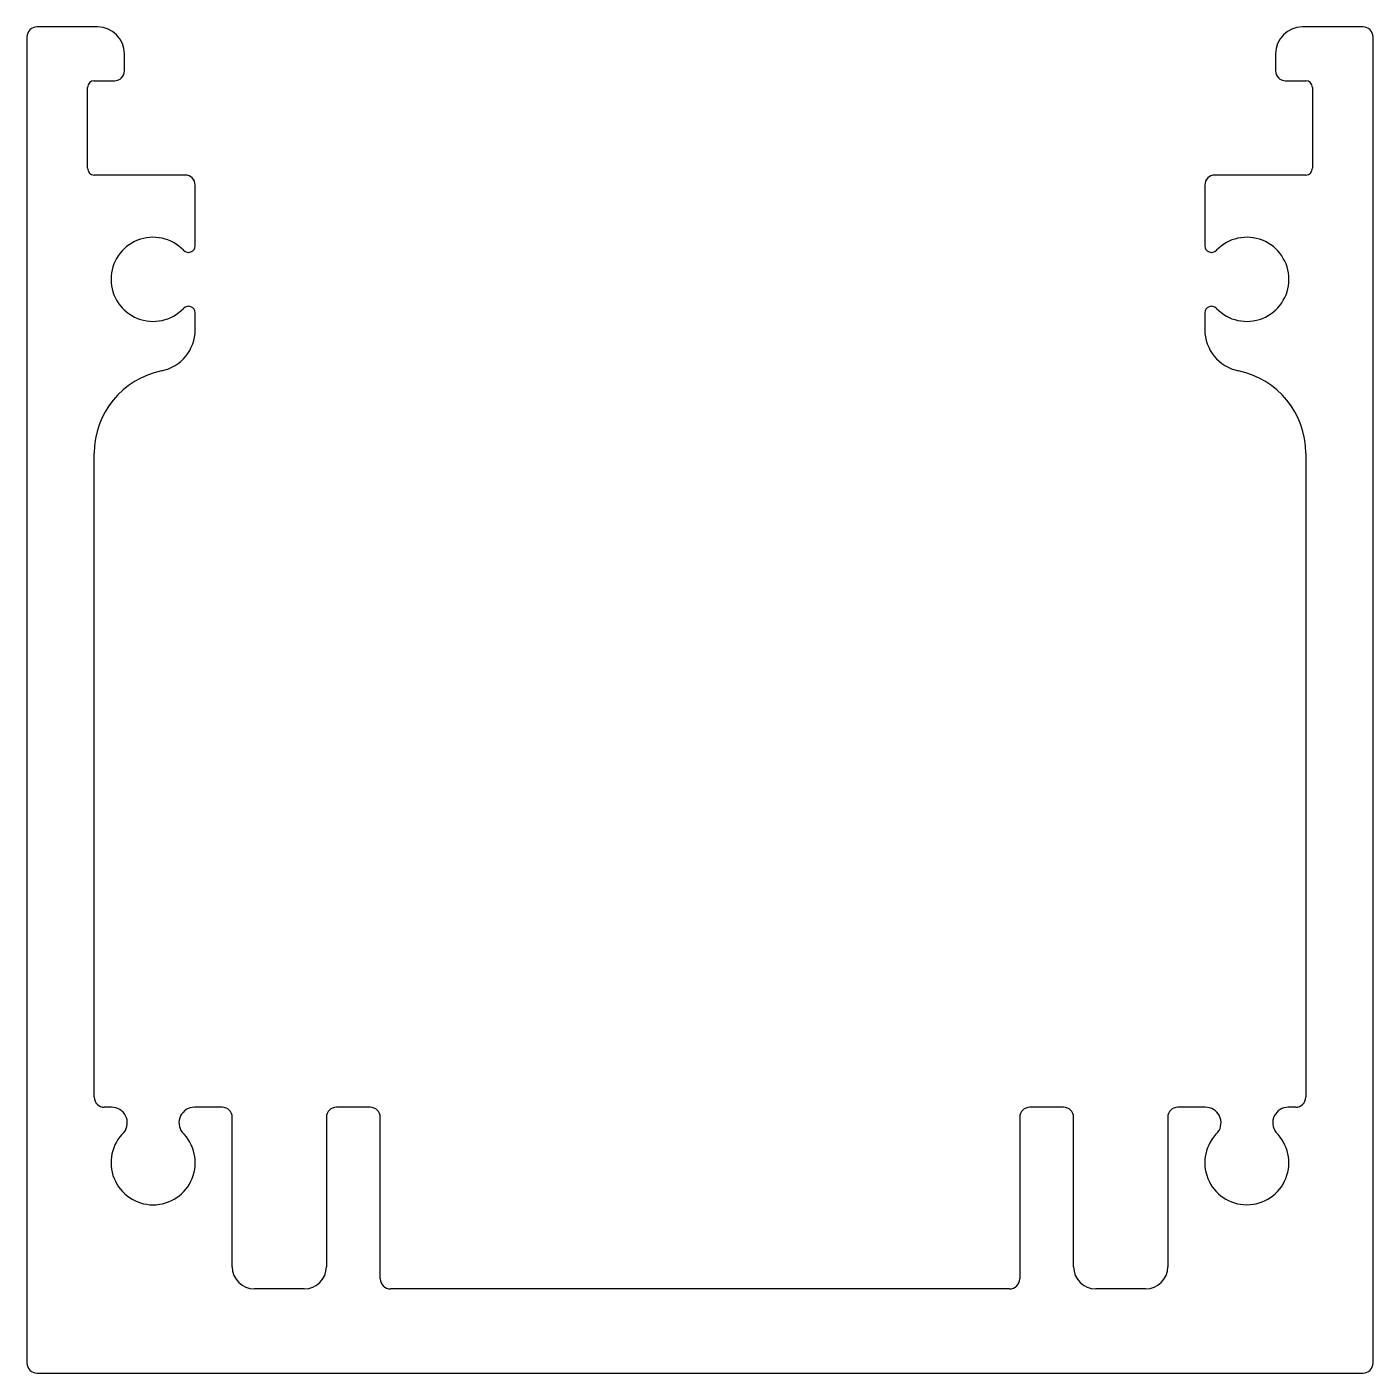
# Model space of a CAD drawing. Extents: x 3.3 to 54.1, y 2.1 to 52.9.
import ezdxf

# ---------------------------------------------------------------- set-up
doc = ezdxf.new("R2010")
doc.units = 0
doc.layers.get('0').update_dxf_attribs({"linetype": 'CONTINUOUS'})

msp = doc.modelspace()

# ---------------------------------------------------------------- linework, layer by layer
for p, q in [((5.986, 52.935), (3.7, 52.935)), ((53.738, 52.935), (51.452, 52.935)), ((3.319, 52.554), (3.319, 2.516)), ((54.119, 2.516), (54.119, 52.554)), ((7.002, 51.284), (7.002, 51.919)), ((50.436, 51.919), (50.436, 51.284)), ((5.859, 50.903), (6.621, 50.903)), ((50.817, 50.903), (51.579, 50.903)), ((5.605, 47.601), (5.605, 50.649)), ((51.833, 50.649), (51.833, 47.601)), ((9.288, 47.347), (5.859, 47.347)), ((51.579, 47.347), (48.15, 47.347)), ((9.669, 44.68), (9.669, 46.966)), ((47.769, 46.966), (47.769, 44.68)), ((9.669, 41.511), (9.669, 42.14)), ((47.769, 42.14), (47.769, 41.511)), ((5.859, 12.549), (5.859, 36.844)), ((51.579, 36.844), (51.579, 12.549)), ((6.513, 12.168), (6.24, 12.168)), ((10.685, 12.168), (9.642, 12.168)), ((11.066, 6.148), (11.066, 11.787)), ((14.622, 11.787), (14.622, 6.148)), ((16.273, 12.168), (15.003, 12.168)), ((16.654, 5.691), (16.654, 11.787)), ((40.784, 11.787), (40.784, 5.691)), ((42.435, 12.168), (41.165, 12.168)), ((42.816, 6.148), (42.816, 11.787)), ((46.372, 11.787), (46.372, 6.148)), ((47.489, 12.168), (46.753, 12.168)), ((47.788, 12.168), (47.489, 12.168)), ((51.198, 12.168), (50.917, 12.168)), ((13.784, 5.31), (11.904, 5.31)), ((40.403, 5.31), (17.035, 5.31)), ((45.534, 5.31), (43.654, 5.31)), ((3.7, 2.135), (53.738, 2.135))]:
    msp.add_line(p, q)
for centre, radius, start, end in [((3.7, 52.554), 0.381, 90, 180), ((5.986, 51.919), 1.016, 360, 90), ((51.452, 51.919), 1.016, 90, 180), ((53.738, 52.554), 0.381, 0, 90), ((5.859, 50.649), 0.254, 90, 180), ((6.621, 51.284), 0.381, 270, 0), ((50.817, 51.284), 0.381, 180, 270), ((51.579, 50.649), 0.254, 360, 90), ((5.859, 47.601), 0.254, 180, 270), ((9.288, 46.966), 0.381, 360, 90), ((48.15, 46.966), 0.381, 90, 180), ((51.579, 47.601), 0.254, 270, 360), ((8.081, 43.41), 1.587, 43.6028, 316.3972), ((49.356, 43.41), 1.587, 223.6028, 136.3972), ((9.415, 44.68), 0.254, 223.6028, 0), ((48.023, 44.68), 0.254, 180, 316.3972), ((9.415, 42.14), 0.254, 0, 136.3972), ((48.023, 42.14), 0.254, 43.6028, 180), ((8.081, 41.511), 1.588, 281.537, 0), ((49.356, 41.511), 1.587, 180, 258.463), ((9.034, 36.844), 3.175, 101.537, 180), ((48.404, 36.844), 3.175, 360, 78.463), ((6.24, 12.549), 0.381, 180, 270), ((51.198, 12.549), 0.381, 270, 360), ((6.517, 11.578), 0.59, 322.8342, 90.401), ((9.646, 11.578), 0.59, 90.401, 217.1658), ((10.685, 11.787), 0.381, 360, 90), ((15.003, 11.787), 0.381, 90, 180), ((16.273, 11.787), 0.381, 360, 90), ((41.165, 11.787), 0.381, 90, 180), ((42.435, 11.787), 0.381, 0, 90), ((46.753, 11.787), 0.381, 90, 180), ((47.792, 11.578), 0.59, 322.8342, 90.401), ((50.921, 11.578), 0.59, 90.401, 217.1658), ((8.081, 10.073), 1.588, 133.6028, 46.3972), ((49.356, 10.073), 1.587, 133.6028, 46.3972), ((11.904, 6.148), 0.838, 180, 270), ((13.784, 6.148), 0.838, 270, 0), ((43.654, 6.148), 0.838, 180, 270), ((45.534, 6.148), 0.838, 270, 0), ((17.035, 5.691), 0.381, 180, 270), ((40.403, 5.691), 0.381, 270, 360), ((3.7, 2.516), 0.381, 180, 270), ((53.738, 2.516), 0.381, 270, 0)]:
    msp.add_arc(centre, radius, start, end)

doc.saveas('drawing.dxf')
